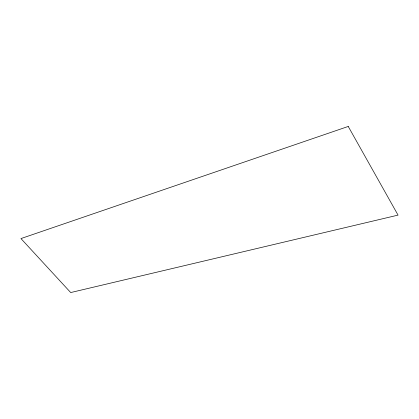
<?xml version="1.0" encoding="UTF-8"?>
<svg xmlns="http://www.w3.org/2000/svg" width="419" height="419" viewBox="0 0 419 419"><rect width="100%" height="100%" fill="white"/><g stroke="black" fill="none" stroke-linecap="round" stroke-linejoin="round"><path stroke-width="0.63" d="M348.236 126.449L20.95 238.568L70.701 292.551L398.05 215.115L348.236 126.449"/></g></svg>
